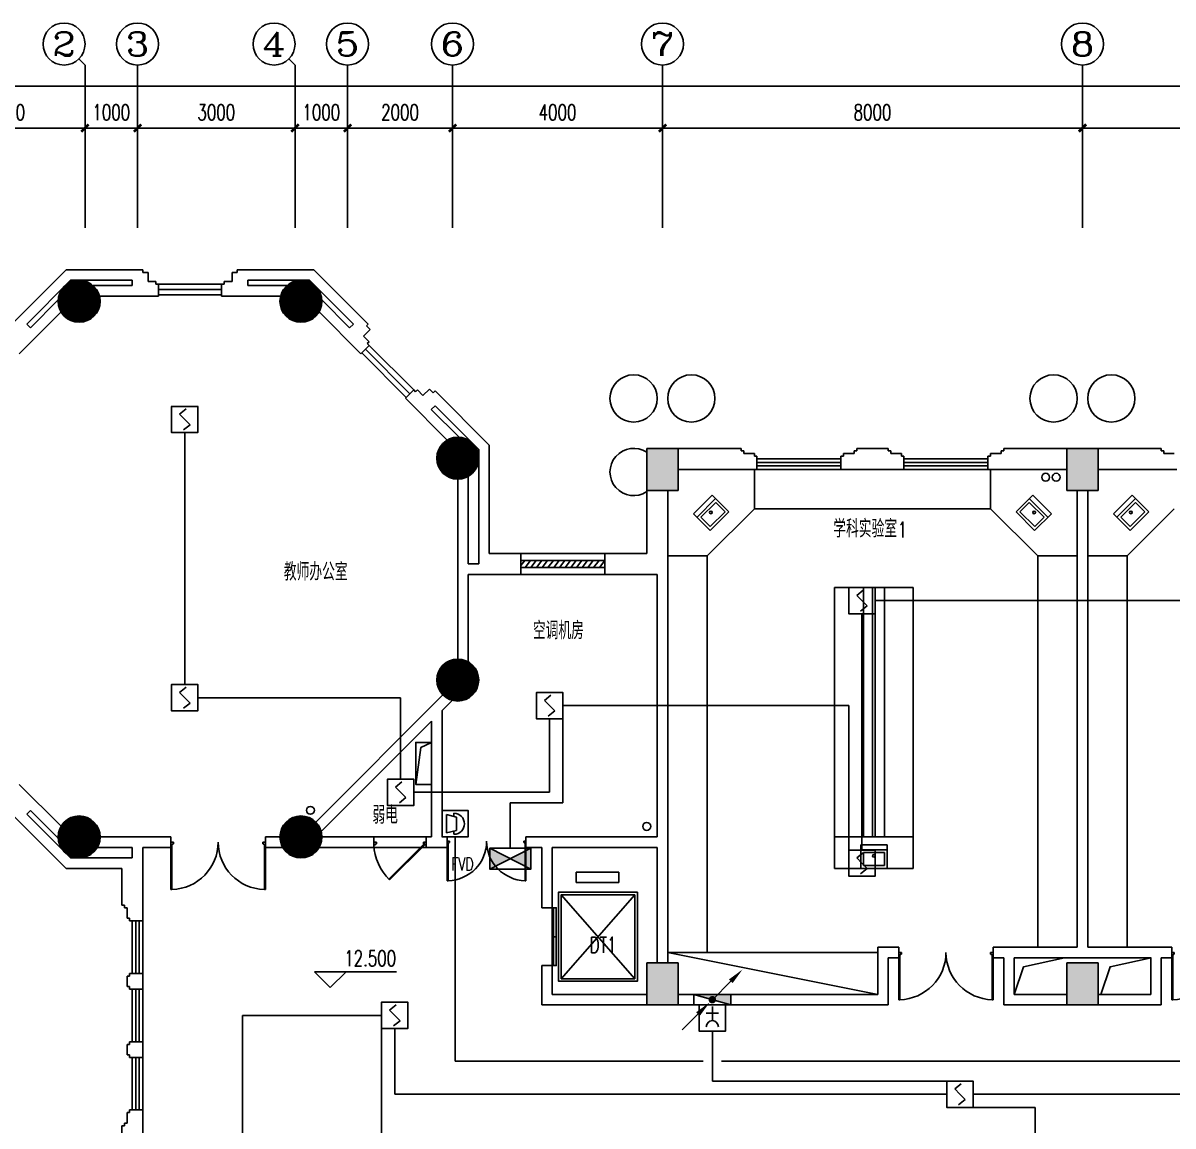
# Model space of a CAD drawing. Extents: x 190999 to 918899, y -200814 to 215286.
# Drawn here: x 327530 to 349437, y 9181 to 30186 of the extents above; entities that cross this region are included whole.
import ezdxf
from ezdxf.enums import TextEntityAlignment as Align

# ---------------------------------------------------------------- set-up
doc = ezdxf.new("R2010")
doc.units = 0
doc.header["$LTSCALE"] = 1000
doc.header["$MEASUREMENT"] = 0
doc.layers.get('Defpoints').update_dxf_attribs({"color": 1})
for name, color, linetype in [('00-EQUIP', 3, 'Continuous'), ('00-LWIRE', 4, 'Continuous'), ('00-WIRE-4', 6, 'Continuous'), ('A-墙线', 2, 'Continuous'), ('A-外包装修', 250, 'Continuous'), ('A-外窗', 145, 'Continuous'), ('A-家具', 250, 'Continuous'), ('A-门', 167, 'Continuous'), ('AXIS', 3, 'Continuous'), ('AXIS_TEXT', 7, 'Continuous'), ('COLUMN', 2, 'Continuous'), ('DIM_ELEV', 3, 'Continuous'), ('EQUIP_消火栓', 1, 'Continuous'), ('PUB_HATCH', 250, 'Continuous'), ('PUB_TEXT', 7, 'Continuous'), ('STAIR', 5, 'Continuous'), ('WALL', 2, 'Continuous'), ('WINDOW', 177, 'Continuous'), ('房间名称', 7, 'Continuous'), ('暖通-风-说明', 3, 'Continuous'), ('洞口线', 165, 'Continuous'), ('电井开洞', 97, 'Continuous'), ('雨水管', 151, 'Continuous')]:
    doc.layers.add(name, color=color, linetype=linetype)
doc.styles.add('_TCH_AXIS', font='COMPLEX', dxfattribs={"bigfont": 'GBCBIG'})
doc.styles.add('_TCH_DIM', font='SIMPLEX', dxfattribs={"bigfont": 'GBCBIG'})
doc.styles.add('COMPLEX', font='COMPLEX')
doc.styles.add('DIM_FONT', font='SIMPLEX', dxfattribs={"width": 0.7, "bigfont": 'GBCBIG'})
doc.styles.add('HZ-ZGBZ', font='romanc.shx', dxfattribs={"width": 0.65})
doc.styles.get("Standard").update_dxf_attribs({"font": 'simhei.ttf'})
doc.styles.add('XXK', font='romans.shx', dxfattribs={"width": 0.75, "bigfont": 'hzf.shx'})
doc.styles.add('zz-1', font='arial.ttf', dxfattribs={"width": 0.8})
doc.linetypes.add('BIG-DLINE', pattern='A,1,-0.15,["D",XXK,S=0.2,R=0,X=-0.1,Y=-0.09],-0.2', length=1.35)
doc.dimstyles.new('DIMN', dxfattribs={"dimtxt": 300, "dimasz": 100, "dimexe": 250, "dimexo": 300, "dimgap": 150, "dimtad": 1, "dimdec": 0, "dimzin": 0, "dimdsep": 46, "dimtxsty": 'DIM_FONT', "dimblk": 'ARCHTICK', "dimcen": 0.09, "dimclrt": 7, "dimazin": 2, "dimtfac": 1, "dimtdec": 0, "dimtix": 1, "dimtmove": 2, "dimatfit": 3, "dimfxl": 0, "dimtolj": 1, "dimtzin": 0, "dimarcsym": 0})

# ---------------------------------------------------------------- blocks, each defined once
blk = doc.blocks.new('m1800')
at = {"layer": 'A-墙线'}
for p, q in [((-900, -100), (-900, 100)), ((900, -100), (900, 100))]:
    blk.add_line(p, q, dxfattribs=at)
at = {"layer": 'A-门'}
for p, q in [((-900, 900), (-900, 0)), ((-900, 900), (-880, 900)), ((-880, 900), (-880, 50)), ((880, 900), (880, 50)), ((900, 900), (880, 900)), ((900, 900), (900, 0)), ((-900, 50), (-870, 50)), ((-900, 0), (-850, 0)), ((-870, 50), (-870, 30)), ((-870, 30), (-850, 30)), ((-850, 30), (-850, 0)), ((850, 30), (850, 0)), ((870, 30), (850, 30)), ((900, 0), (850, 0)), ((870, 50), (870, 30)), ((900, 50), (870, 50))]:
    blk.add_line(p, q, dxfattribs=at)
for centre, start, end in [((-900, 0), 0, 88.7267), ((900, 0), 91.2733, 180)]:
    blk.add_arc(centre, 900, start, end, dxfattribs=at)
blk = doc.blocks.new('$TwtSys$00000434')
for p, q in [((-0.5, 0.5), (-0.5, -0.5)), ((-0.5, -0.5), (0.5, 0.5)), ((0.5, 0.5), (-0.5, 0.5)), ((0.5, -0.5), (0.5, 0.5)), ((-0.5, -0.5), (0.5, -0.5))]:
    blk.add_line(p, q)
blk.add_solid([(0.5, -0.5), (0.5, 0.5), (-0.5, -0.5)])
blk = doc.blocks.new('bfm01')
at = {"layer": 'A-墙线'}
for p, q in [((-200, 0), (0, 0)), ((-200, -1000), (0, -1000))]:
    blk.add_line(p, q, dxfattribs=at)
at = {"layer": 'A-门'}
for p, q in [((-200, -1000), (-200, 0)), ((-100, 0), (-100, -50)), ((-70, -50), (-100, -50)), ((-50, -30), (-70, -30)), ((-70, -30), (-70, -50)), ((-64, -44), (-50, -30)), ((-64, -44), (603, -711)), ((-50, 0), (-50, -30)), ((-50, -30), (617, -697)), ((0, 0), (0, -1000)), ((-70, -950), (-100, -950)), ((-100, -1000), (-100, -950)), ((-50, -1000), (-100, -1000)), ((-70, -970), (-70, -950)), ((-50, -970), (-70, -970)), ((-50, -1000), (-50, -970))]:
    blk.add_line(p, q, dxfattribs=at)
blk.add_arc((-100, 0), 1000, 272.866, 315.8103, dxfattribs=at)
blk = doc.blocks.new('$WINLIB2D$00000039')
at = {"color": 0}
for p, q in [((0.5, 0.5), (-0.5, 0.5)), ((-0.5, 0.167), (0.5, 0.167)), ((-0.384, -0.167), (-0.448, 0.167)), ((-0.316, -0.167), (-0.38, 0.167)), ((-0.248, -0.167), (-0.312, 0.167)), ((-0.18, -0.167), (-0.244, 0.167)), ((-0.112, -0.167), (-0.176, 0.167)), ((-0.044, -0.167), (-0.108, 0.167)), ((0.024, -0.167), (-0.04, 0.167)), ((0.092, -0.167), (0.028, 0.167)), ((0.16, -0.167), (0.096, 0.167)), ((0.228, -0.167), (0.164, 0.167)), ((0.296, -0.167), (0.232, 0.167)), ((0.364, -0.167), (0.3, 0.167)), ((0.432, -0.167), (0.368, 0.167)), ((0.5, -0.167), (0.436, 0.167)), ((-0.452, -0.167), (-0.5, 0.084)), ((-0.5, -0.167), (0.5, -0.167)), ((0.5, -0.5), (-0.5, -0.5))]:
    blk.add_line(p, q, dxfattribs=at)
blk = doc.blocks.new('_ArchTick')
at = {"const_width": 0.5}
blk.add_lwpolyline([(-0.7, -0.7), (0.7, 0.7)], dxfattribs=at)
blk = doc.blocks.new('*D989')
at = {"layer": 'AXIS', "color": 0, "lineweight": -2}
for p, q in [((325712, 26586), (325712, 28436)), ((328711, 26586), (328711, 28436)), ((325712, 28186), (328711, 28186))]:
    blk.add_line(p, q, dxfattribs=at)
at = {"layer": 'Defpoints', "color": 0}
for p in [(328711, 28186), (325712, 26286), (328711, 26286)]:
    blk.add_point(p, dxfattribs=at)
at = {"layer": 'AXIS', "color": 0, "lineweight": -2, "xscale": 100, "yscale": 100, "zscale": 100, "rotation": 180}
blk.add_blockref('_ArchTick', (325712, 28186), dxfattribs=at)
at = {"layer": 'AXIS', "color": 0, "lineweight": -2, "xscale": 100, "yscale": 100, "zscale": 100}
blk.add_blockref('_ArchTick', (328711, 28186), dxfattribs=at)
at = {"layer": 'AXIS', "color": 7, "insert": (327211, 28486), "char_height": 300, "attachment_point": 5, "style": 'DIM_FONT'}
blk.add_mtext('\\A1;3000', dxfattribs=at)
blk = doc.blocks.new('*D990')
at = {"layer": 'AXIS', "color": 0, "lineweight": -2}
for p, q in [((328711, 26586), (328711, 28436)), ((329712, 26586), (329712, 28436)), ((328711, 28186), (329712, 28186))]:
    blk.add_line(p, q, dxfattribs=at)
at = {"layer": 'Defpoints', "color": 0}
for p in [(329712, 28186), (328711, 26286), (329712, 26286)]:
    blk.add_point(p, dxfattribs=at)
at = {"layer": 'AXIS', "color": 0, "lineweight": -2, "xscale": 100, "yscale": 100, "zscale": 100, "rotation": 180}
blk.add_blockref('_ArchTick', (328711, 28186), dxfattribs=at)
at = {"layer": 'AXIS', "color": 0, "lineweight": -2, "xscale": 100, "yscale": 100, "zscale": 100}
blk.add_blockref('_ArchTick', (329712, 28186), dxfattribs=at)
at = {"layer": 'AXIS', "color": 7, "insert": (329211, 28486), "char_height": 300, "attachment_point": 5, "style": 'DIM_FONT'}
blk.add_mtext('\\A1;1000', dxfattribs=at)
blk = doc.blocks.new('*D991')
at = {"layer": 'AXIS', "color": 0, "lineweight": -2}
for p, q in [((329712, 26586), (329712, 28436)), ((332712, 26586), (332712, 28436)), ((329712, 28186), (332712, 28186))]:
    blk.add_line(p, q, dxfattribs=at)
at = {"layer": 'Defpoints', "color": 0}
for p in [(332712, 28186), (329712, 26286), (332712, 26286)]:
    blk.add_point(p, dxfattribs=at)
at = {"layer": 'AXIS', "color": 0, "lineweight": -2, "xscale": 100, "yscale": 100, "zscale": 100, "rotation": 180}
blk.add_blockref('_ArchTick', (329712, 28186), dxfattribs=at)
at = {"layer": 'AXIS', "color": 0, "lineweight": -2, "xscale": 100, "yscale": 100, "zscale": 100}
blk.add_blockref('_ArchTick', (332712, 28186), dxfattribs=at)
at = {"layer": 'AXIS', "color": 7, "insert": (331212, 28486), "char_height": 300, "attachment_point": 5, "style": 'DIM_FONT'}
blk.add_mtext('\\A1;3000', dxfattribs=at)
blk = doc.blocks.new('*D992')
at = {"layer": 'AXIS', "color": 0, "lineweight": -2}
for p, q in [((332712, 26586), (332712, 28436)), ((333712, 26586), (333712, 28436)), ((332712, 28186), (332612, 28186)), ((332712, 28186), (333712, 28186)), ((333712, 28186), (333812, 28186))]:
    blk.add_line(p, q, dxfattribs=at)
at = {"layer": 'Defpoints', "color": 0}
for p in [(333712, 28186), (332712, 26286), (333712, 26286)]:
    blk.add_point(p, dxfattribs=at)
at = {"layer": 'AXIS', "color": 0, "lineweight": -2, "xscale": 100, "yscale": 100, "zscale": 100}
blk.add_blockref('_ArchTick', (332712, 28186), dxfattribs=at)
at = {"layer": 'AXIS', "color": 0, "lineweight": -2, "xscale": 100, "yscale": 100, "zscale": 100, "rotation": 180}
blk.add_blockref('_ArchTick', (333712, 28186), dxfattribs=at)
at = {"layer": 'AXIS', "color": 7, "insert": (333212, 28486), "char_height": 300, "attachment_point": 5, "style": 'DIM_FONT'}
blk.add_mtext('\\A1;1000', dxfattribs=at)
blk = doc.blocks.new('*D993')
at = {"layer": 'AXIS', "color": 0, "lineweight": -2}
for p, q in [((333712, 26586), (333712, 28436)), ((335712, 26586), (335712, 28436)), ((333712, 28186), (335712, 28186))]:
    blk.add_line(p, q, dxfattribs=at)
at = {"layer": 'Defpoints', "color": 0}
for p in [(335712, 28186), (333712, 26286), (335712, 26286)]:
    blk.add_point(p, dxfattribs=at)
at = {"layer": 'AXIS', "color": 0, "lineweight": -2, "xscale": 100, "yscale": 100, "zscale": 100, "rotation": 180}
blk.add_blockref('_ArchTick', (333712, 28186), dxfattribs=at)
at = {"layer": 'AXIS', "color": 0, "lineweight": -2, "xscale": 100, "yscale": 100, "zscale": 100}
blk.add_blockref('_ArchTick', (335712, 28186), dxfattribs=at)
at = {"layer": 'AXIS', "color": 7, "insert": (334712, 28486), "char_height": 300, "attachment_point": 5, "style": 'DIM_FONT'}
blk.add_mtext('\\A1;2000', dxfattribs=at)
blk = doc.blocks.new('*D994')
at = {"layer": 'AXIS', "color": 0, "lineweight": -2}
for p, q in [((335712, 26586), (335712, 28436)), ((339712, 26586), (339712, 28436)), ((335712, 28186), (339712, 28186))]:
    blk.add_line(p, q, dxfattribs=at)
at = {"layer": 'Defpoints', "color": 0}
for p in [(339712, 28186), (335712, 26286), (339712, 26286)]:
    blk.add_point(p, dxfattribs=at)
at = {"layer": 'AXIS', "color": 0, "lineweight": -2, "xscale": 100, "yscale": 100, "zscale": 100, "rotation": 180}
blk.add_blockref('_ArchTick', (335712, 28186), dxfattribs=at)
at = {"layer": 'AXIS', "color": 0, "lineweight": -2, "xscale": 100, "yscale": 100, "zscale": 100}
blk.add_blockref('_ArchTick', (339712, 28186), dxfattribs=at)
at = {"layer": 'AXIS', "color": 7, "insert": (337712, 28486), "char_height": 300, "attachment_point": 5, "style": 'DIM_FONT'}
blk.add_mtext('\\A1;4000', dxfattribs=at)
blk = doc.blocks.new('*D995')
at = {"layer": 'AXIS', "color": 0, "lineweight": -2}
for p, q in [((339712, 26586), (339712, 28436)), ((347712, 26586), (347712, 28436)), ((339712, 28186), (347712, 28186))]:
    blk.add_line(p, q, dxfattribs=at)
at = {"layer": 'Defpoints', "color": 0}
for p in [(347712, 28186), (339712, 26286), (347712, 26286)]:
    blk.add_point(p, dxfattribs=at)
at = {"layer": 'AXIS', "color": 0, "lineweight": -2, "xscale": 100, "yscale": 100, "zscale": 100, "rotation": 180}
blk.add_blockref('_ArchTick', (339712, 28186), dxfattribs=at)
at = {"layer": 'AXIS', "color": 0, "lineweight": -2, "xscale": 100, "yscale": 100, "zscale": 100}
blk.add_blockref('_ArchTick', (347712, 28186), dxfattribs=at)
at = {"layer": 'AXIS', "color": 7, "insert": (343712, 28486), "char_height": 300, "attachment_point": 5, "style": 'DIM_FONT'}
blk.add_mtext('\\A1;8000', dxfattribs=at)
blk = doc.blocks.new('*D996')
at = {"layer": 'AXIS', "color": 0, "lineweight": -2}
for p, q in [((347712, 26586), (347712, 28436)), ((355712, 26586), (355712, 28436)), ((347712, 28186), (355712, 28186))]:
    blk.add_line(p, q, dxfattribs=at)
at = {"layer": 'Defpoints', "color": 0}
for p in [(355712, 28186), (347712, 26286), (355712, 26286)]:
    blk.add_point(p, dxfattribs=at)
at = {"layer": 'AXIS', "color": 0, "lineweight": -2, "xscale": 100, "yscale": 100, "zscale": 100, "rotation": 180}
blk.add_blockref('_ArchTick', (347712, 28186), dxfattribs=at)
at = {"layer": 'AXIS', "color": 0, "lineweight": -2, "xscale": 100, "yscale": 100, "zscale": 100}
blk.add_blockref('_ArchTick', (355712, 28186), dxfattribs=at)
at = {"layer": 'AXIS', "color": 7, "insert": (351712, 28486), "char_height": 300, "attachment_point": 5, "style": 'DIM_FONT'}
blk.add_mtext('\\A1;8000', dxfattribs=at)
blk = doc.blocks.new('*D1004')
at = {"layer": 'AXIS', "color": 0, "lineweight": -2}
for p, q in [((325012, 26586), (325012, 29236)), ((402262, 26586), (402262, 29236)), ((325012, 28986), (402262, 28986))]:
    blk.add_line(p, q, dxfattribs=at)
at = {"layer": 'Defpoints', "color": 0}
for p in [(402262, 28986), (325012, 26286), (402262, 26286)]:
    blk.add_point(p, dxfattribs=at)
at = {"layer": 'AXIS', "color": 0, "lineweight": -2, "xscale": 100, "yscale": 100, "zscale": 100, "rotation": 180}
blk.add_blockref('_ArchTick', (325012, 28986), dxfattribs=at)
at = {"layer": 'AXIS', "color": 0, "lineweight": -2, "xscale": 100, "yscale": 100, "zscale": 100}
blk.add_blockref('_ArchTick', (402262, 28986), dxfattribs=at)
at = {"layer": 'AXIS', "color": 7, "insert": (363637, 29286), "char_height": 300, "attachment_point": 5, "style": 'DIM_FONT'}
blk.add_mtext('\\A1;77250', dxfattribs=at)
blk = doc.blocks.new('_YZH')
blk.add_circle((0, 0), 0.5)
at = {"layer": 'PUB_HATCH', "const_width": 0.5}
blk.add_lwpolyline([(-0.25, 0, 1), (0.25, 0, 1)], format="xyb", close=True, dxfattribs=at)
blk = doc.blocks.new('_AXISO')
blk.add_circle((0, 0), 0.5)
at = {"layer": 'AXIS_TEXT', "style": 'COMPLEX', "width": 1.041667}
blk.add_attdef('A', text='', height=0.56, dxfattribs=at).set_placement((-0.25, -0.28), (0.25, -0.28), align=Align.FIT)
blk = doc.blocks.new('$plan$00001609')
at = {"linetype": 'Continuous'}
for p, q in [((0, -251), (0, 251)), ((0, 251), (450, 251)), ((93, -251), (93, 251)), ((450, 251), (450, -251)), ((146, -199), (146, 199)), ((146, 199), (397, 199)), ((397, 199), (397, -199)), ((146, -199), (397, -199)), ((0, -251), (450, -251))]:
    blk.add_line(p, q, dxfattribs=at)
blk.add_line((238, 2), (238, 0))
blk.add_arc((212, 0), 26, 4.716, 0, dxfattribs=at)
at = {"style": 'zz-1'}
for tag in ['YSIZE', 'XSIZE']:
    blk.add_attdef(tag, (0, 0), '', height=0.5, dxfattribs=at)
blk = doc.blocks.new('_LINKPT1')
at = {"color": 0}
blk.add_line((0, 0), (0, 0), dxfattribs=at)
blk = doc.blocks.new('3S1KCGW2')
for p, q in [((0.5, 0.5), (-0.5, 0.5)), ((-0.5, 0.5), (-0.5, -0.5)), ((0.5, -0.5), (0.5, 0.5)), ((-0.2, 0.2), (0.05, 0.4)), ((0, 0), (-0.2, 0.2)), ((0, 0), (0.2, -0.2)), ((0.2, -0.2), (-0.05, -0.4)), ((-0.5, -0.5), (0.5, -0.5))]:
    blk.add_line(p, q)
at = {"const_width": 0.04, "flags": 128}
blk.add_lwpolyline([(-0.5, -0.5), (-0.5, 0.5), (0.5, 0.5), (0.5, -0.5)], close=True, dxfattribs=at)
at = {"xscale": 0.002, "yscale": 0.002, "zscale": 0.002}
for p in [(0, 0.5), (-0.5, 0), (0.5, 0), (0, -0.5)]:
    blk.add_blockref('_LINKPT1', p, dxfattribs=at)
at = {"flags": 9}
blk.add_attdef('A', (0, 0), '', height=0.00002, dxfattribs=at)
blk = doc.blocks.new('J62IR8YJ')
for p, q in [((-0.5, 1), (0.5, 1)), ((-0.5, 0), (-0.5, 1)), ((0.5, 1), (0.5, 0)), ((0, 0.598), (0, 0.06)), ((0.5, 0), (-0.5, 0)), ((-0.231, 0.312), (0.231, 0.312))]:
    blk.add_line(p, q)
at = {"const_width": 0.04, "flags": 128}
blk.add_lwpolyline([(-0.5, 0), (-0.5, 1), (0.5, 1), (0.5, 0)], close=True, dxfattribs=at)
blk.add_arc((0, 0.829), 0.231, 180, 0)
at = {"xscale": 0.002, "yscale": 0.00200000000000955, "zscale": 0.002}
for p in [(0, 1), (-0.5, 0.5), (0.5, 0.5), (0, 0)]:
    blk.add_blockref('_LINKPT1', p, dxfattribs=at)
at = {"flags": 9}
blk.add_attdef('A', (0, 0), '', height=0.00002, dxfattribs=at)
blk = doc.blocks.new('6H2KALM6')
for p, q in [((-0.78, 0.4), (0.78, -0.4)), ((0.78, 0.4), (-0.78, -0.4)), ((0.78, 0.4), (-0.78, 0.4)), ((-0.78, 0.4), (-0.78, -0.4)), ((0.78, -0.4), (0.78, 0.4)), ((-0.78, -0.4), (0.78, -0.4))]:
    blk.add_line(p, q)
at = {"const_width": 0.04}
blk.add_lwpolyline([(-0.78, 0.4), (-0.78, -0.4), (0.78, -0.4), (0.78, 0.4)], close=True, dxfattribs=at)
for points in [[(-0.78, 0.4), (0, 0), (-0.78, -0.4)], [(0.78, 0.4), (0, 0), (0.78, -0.4)]]:
    blk.add_solid(points)
at = {"xscale": 0.002, "yscale": 0.002, "zscale": 0.002}
for p in [(-0.78, 0), (0, 0.4), (0.78, 0), (0, -0.4)]:
    blk.add_blockref('_LINKPT1', p, dxfattribs=at)
at = {"flags": 9}
blk.add_attdef('A', (0, 0), '', height=0.00002, dxfattribs=at)
blk = doc.blocks.new('411UXEXY')
for p, q in [((0.5, 0.5), (-0.5, 0.5)), ((-0.5, 0.5), (-0.5, -0.5)), ((0.5, -0.5), (0.5, 0.5)), ((-0.25, 0.056), (-0.35, -0.333)), ((0.25, 0.056), (-0.25, 0.056)), ((0.35, -0.333), (0.25, 0.056)), ((-0.4, -0.044), (-0.276, -0.044)), ((-0.35, -0.333), (0.35, -0.333)), ((0.4, -0.044), (0.276, -0.044)), ((-0.5, -0.5), (0.5, -0.5))]:
    blk.add_line(p, q)
at = {"const_width": 0.04, "flags": 128}
blk.add_lwpolyline([(0.5, -0.5), (0.5, 0.5), (-0.5, 0.5), (-0.5, -0.5)], close=True, dxfattribs=at)
blk.add_arc((0, -0.044), 0.4, 0, 180)
at = {"xscale": 0.002, "yscale": 0.002, "zscale": 0.002}
for p in [(0, 0.5), (-0.5, 0), (0.5, 0), (0, -0.5)]:
    blk.add_blockref('_LINKPT1', p, dxfattribs=at)
at = {"flags": 9}
blk.add_attdef('A', (0, 0), '', height=0.00002, dxfattribs=at)
blk = doc.blocks.new('_WRLD1L')
for p, q in [((0.7, 0.7), (0, 0)), ((0.104, 0.104), (0.104, 0.104)), ((-0.104, -0.104), (-0.104, -0.104))]:
    blk.add_line(p, q)
at = {"const_width": 0.142}
blk.add_lwpolyline([(-0.071, 0, 1), (0.071, 0, 1)], format="xyb", close=True, dxfattribs=at)
blk.add_solid([(0.63, 0.77), (0.77, 0.63), (1.15, 1.15)])
at = {"width": 0.8, "flags": 9}
blk.add_attdef('A', (0, 0), '', height=0.00002, dxfattribs=at)
blk = doc.blocks.new('_WRLD10L')
for p, q in [((1.15, 1.15), (0.55, 0.55)), ((0.104, 0.104), (0.104, 0.104)), ((-0.104, -0.104), (-0.104, -0.104))]:
    blk.add_line(p, q)
at = {"const_width": 0.142}
blk.add_lwpolyline([(-0.071, 0, 1), (0.071, 0, 1)], format="xyb", close=True, dxfattribs=at)
blk.add_solid([(0.62, 0.48), (0.48, 0.62), (0.1, 0.1)])
at = {"width": 0.8, "flags": 9}
blk.add_attdef('A', (0, 0), '', height=0.00002, dxfattribs=at)

msp = doc.modelspace()

# ---------------------------------------------------------------- hatches: boundary and pattern name
at = {"layer": 'PUB_HATCH'}
for points in [[(340011.6, 21286.5), (340011.6, 22086.5), (339411.6, 22086.5), (339411.6, 21286.5)], [(348011.6, 21286.5), (348011.6, 22086.5), (347411.6, 22086.5), (347411.6, 21286.5)], [(340011.6, 11486.5), (340011.6, 12286.5), (339411.6, 12286.5), (339411.6, 11486.5)], [(348011.6, 11486.5), (348011.6, 12286.5), (347411.6, 12286.5), (347411.6, 11486.5)]]:
    msp.add_hatch(color=256, dxfattribs=at).paths.add_polyline_path(points)

# ---------------------------------------------------------------- linework, layer by layer
at = {"layer": '00-WIRE-4'}
for p, q in [((330611.6, 17586.5), (330611.6, 22386.5)), ((343761.6, 19186.5), (351461.6, 19186.5)), ((343511.6, 18936.5), (343511.6, 14436.5)), ((334723.9, 17336.5), (330861.6, 17336.5)), ((334723.9, 17336.5), (334723.9, 15786.9)), ((343261.6, 17186.5), (337811.6, 17186.5)), ((343261.6, 14436.5), (343261.6, 17186.5)), ((337561.6, 15536.9), (337561.6, 16936.5)), ((337811.6, 16936.5), (337811.6, 15336.9)), ((337561.6, 15536.9), (334973.9, 15536.9)), ((337811.6, 15336.9), (336811.6, 15336.9)), ((336811.6, 15336.9), (336811.6, 14472.1)), ((331711.6, 11286.5), (331711.6, 7136.5)), ((331711.6, 11286.5), (334361.6, 11286.5)), ((334361.6, 11036.5), (334361.6, 6976)), ((334611.6, 9786.5), (334611.6, 11036.5)), ((340661.6, 10986.5), (340661.6, 10036.5)), ((345128.3, 10036.5), (340661.6, 10036.5)), ((334611.6, 9786.5), (345128.3, 9786.5)), ((345628.3, 9786.5), (356661.6, 9786.5)), ((345628.3, 9536.5), (346811.6, 9536.5)), ((346811.6, 9536.5), (346811.6, 8586.5))]:
    msp.add_line(p, q, dxfattribs=at)
at = {"layer": '00-WIRE-4', "linetype": 'BIG-DLINE'}
for p, q in [((335761.6, 10415), (335761.6, 14686.5)), ((335761.6, 10415), (340486.6, 10415)), ((340836.6, 10415), (359086.3, 10415))]:
    msp.add_line(p, q, dxfattribs=at)
at = {"layer": 'A-墙线'}
for p, q in [((328350.8, 25486.5), (327317.7, 24453.4)), ((328350.8, 25486.5), (329811.8, 25486.5)), ((329811.8, 25486.5), (329811.8, 25436.5)), ((329811.8, 25436.5), (329911.8, 25436.5)), ((329911.8, 25436.5), (329911.8, 25261.5)), ((331611.8, 25436.5), (331511.8, 25436.5)), ((331511.8, 25436.5), (331511.8, 25261.5)), ((333072.9, 25486.5), (331611.8, 25486.5)), ((331611.8, 25486.5), (331611.8, 25436.5)), ((333072.9, 25486.5), (334106, 24453.4)), ((328433.7, 25286.5), (327600.6, 24453.4)), ((328433.7, 25286.5), (329611.8, 25286.5)), ((329611.8, 25286.5), (329611.8, 25186.5)), ((329911.8, 25261.5), (330061.8, 25261.5)), ((330061.8, 25261.5), (330061.8, 25211.5)), ((330061.8, 25211.5), (330111.8, 25211.5)), ((330111.8, 25211.5), (330111.8, 24986.5)), ((331361.8, 25211.5), (331311.8, 25211.5)), ((331311.8, 25211.5), (331311.8, 24986.5)), ((331511.8, 25261.5), (331361.8, 25261.5)), ((331361.8, 25261.5), (331361.8, 25211.5)), ((332990, 25286.5), (331811.8, 25286.5)), ((331811.8, 25286.5), (331811.8, 25186.5)), ((332990, 25286.5), (333823.1, 24453.4)), ((328863.9, 25186.5), (329611.8, 25186.5)), ((328986.7, 24986.5), (330111.8, 24986.5)), ((332437, 24986.5), (331311.8, 24986.5)), ((332559.8, 25186.5), (331811.8, 25186.5)), ((328200.1, 24911.5), (327671.3, 24382.7)), ((333223.6, 24911.5), (333752.4, 24382.7)), ((328254.8, 24683.3), (327459.2, 23887.7)), ((333168.9, 24683.3), (333964.5, 23887.7)), ((327600.6, 24453.4), (327671.3, 24382.7)), ((333823.1, 24453.4), (333752.4, 24382.7)), ((334141.3, 24347.3), (334017.6, 24223.6)), ((334106, 24453.4), (334070.6, 24418)), ((334070.6, 24418), (334141.3, 24347.3)), ((334017.6, 24223.6), (334123.6, 24117.5)), ((334123.6, 24117.5), (334088.3, 24082.2)), ((334123.6, 24046.8), (333964.5, 23887.7)), ((334088.3, 24082.2), (334123.6, 24046.8)), ((334972.2, 23198.3), (334813.1, 23039.2)), ((335608.7, 22243.5), (334813.1, 23039.2)), ((335007.5, 23162.9), (334972.2, 23198.3)), ((335042.9, 23198.3), (335007.5, 23162.9)), ((335148.9, 23092.2), (335042.9, 23198.3)), ((335272.7, 23215.9), (335148.9, 23092.2)), ((335343.4, 23145.2), (335272.7, 23215.9)), ((335378.8, 23180.6), (335343.4, 23145.2)), ((336411.8, 22147.5), (335378.8, 23180.6)), ((335378.8, 22897.8), (335308, 22827)), ((335836.9, 22298.2), (335308, 22827)), ((336211.8, 22064.7), (335378.8, 22897.8)), ((336411.8, 22147.5), (336411.8, 20086.5)), ((336211.8, 22064.7), (336211.8, 19886.5)), ((340011.6, 22086.5), (341211.6, 22086.5)), ((341211.6, 22086.5), (341211.6, 22036.5)), ((341211.6, 22036.5), (341261.6, 22036.5)), ((341261.6, 22036.5), (341261.6, 21986.5)), ((341261.6, 21986.5), (341461.6, 21986.5)), ((341461.6, 21986.5), (341461.6, 21936.5)), ((341461.6, 21936.5), (341511.6, 21936.5)), ((341511.6, 21936.5), (341511.6, 21686.5)), ((343161.6, 21936.5), (343111.6, 21936.5)), ((343111.6, 21936.5), (343111.6, 21686.5)), ((343161.6, 21986.5), (343161.6, 21936.5)), ((343361.6, 21986.5), (343161.6, 21986.5)), ((343361.6, 22036.5), (343361.6, 21986.5)), ((343411.6, 22036.5), (343361.6, 22036.5)), ((343411.6, 22086.5), (344011.6, 22086.5)), ((343411.6, 22086.5), (343411.6, 22036.5)), ((344011.6, 22086.5), (344011.6, 22036.5)), ((344011.6, 22036.5), (344061.6, 22036.5)), ((344061.6, 22036.5), (344061.6, 21986.5)), ((344061.6, 21986.5), (344261.6, 21986.5)), ((344261.6, 21986.5), (344261.6, 21936.5)), ((344261.6, 21936.5), (344311.6, 21936.5)), ((344311.6, 21936.5), (344311.6, 21686.5)), ((345961.6, 21936.5), (345911.6, 21936.5)), ((345911.6, 21936.5), (345911.6, 21686.5)), ((345961.6, 21986.5), (345961.6, 21936.5)), ((346161.6, 21986.5), (345961.6, 21986.5)), ((346161.6, 22036.5), (346161.6, 21986.5)), ((346211.6, 22036.5), (346161.6, 22036.5)), ((346211.6, 22086.5), (347411.6, 22086.5)), ((346211.6, 22086.5), (346211.6, 22036.5)), ((349211.6, 22086.5), (348011.6, 22086.5)), ((349211.6, 22086.5), (349211.6, 22036.5)), ((349211.6, 22036.5), (349261.6, 22036.5)), ((349261.6, 22036.5), (349261.6, 21986.5)), ((349261.6, 21986.5), (349461.6, 21986.5)), ((335811.8, 21499), (335811.8, 18074)), ((336011.8, 21552.6), (336011.8, 19886.5)), ((340011.6, 21686.5), (341511.6, 21686.5)), ((343111.6, 21686.5), (344311.6, 21686.5)), ((345911.6, 21686.5), (347411.6, 21686.5)), ((349511.6, 21686.5), (348011.6, 21686.5)), ((339411.6, 20086.5), (339411.6, 21286.5)), ((339811.6, 12286.5), (339811.6, 21286.5)), ((347611.6, 12586.5), (347611.6, 21286.5)), ((347811.6, 12586.5), (347811.6, 21286.5)), ((336011.8, 19886.5), (336211.8, 19886.5)), ((336011.8, 19686.5), (336011.8, 18020.4)), ((339611.6, 14686.5), (339611.6, 19686.5)), ((333107, 14969.4), (335529.4, 17391.7)), ((335511.6, 17091.2), (335711.6, 17291.2)), ((335511.6, 17091.2), (335511.6, 14686.5)), ((333210.6, 14790.1), (335311.6, 16891.2)), ((335311.6, 16891.2), (335311.6, 14686.5)), ((328254.8, 14889.6), (327459.2, 15685.3)), ((328350.8, 14086.5), (327317.7, 15119.6)), ((327600.6, 15119.6), (327671.3, 15190.3)), ((328433.7, 14286.5), (327600.6, 15119.6)), ((328200.1, 14661.4), (327671.3, 15190.3)), ((330347.2, 14686.5), (328999.1, 14686.5)), ((330347.2, 14686.5), (330347.2, 14486.5)), ((332147.2, 14686.5), (332424.2, 14686.5)), ((333224.2, 14686.5), (334211.6, 14686.5)), ((334211.6, 14686.5), (334211.6, 14486.5)), ((335211.6, 14686.5), (335311.6, 14686.5)), ((335211.6, 14686.5), (335211.6, 14486.5)), ((335511.6, 14686.5), (335611.6, 14686.5)), ((335611.6, 14686.5), (335611.6, 14486.5)), ((337111.6, 14686.5), (339611.6, 14686.5)), ((329611.6, 14486.5), (328945.8, 14486.5)), ((329611.6, 14486.5), (329611.6, 14286.5)), ((329811.6, 14486.5), (329811.6, 13086.5)), ((329811.6, 14486.5), (330347.2, 14486.5)), ((332147.2, 14486.5), (332477.8, 14486.5)), ((333170.6, 14486.5), (334211.6, 14486.5)), ((335211.6, 14486.5), (335611.6, 14486.5)), ((337111.6, 14486.5), (337411.6, 14486.5)), ((337411.6, 14486.5), (337411.6, 13336.5)), ((337611.6, 14486.5), (339611.6, 14486.5)), ((337611.6, 14486.5), (337611.6, 13336.5)), ((339611.6, 12286.5), (339611.6, 14486.5)), ((328433.7, 14286.5), (329611.6, 14286.5)), ((328350.8, 14086.5), (329411.6, 14086.5)), ((329411.6, 14086.5), (329411.6, 13386.5)), ((329411.6, 13386.5), (329461.6, 13386.5)), ((329461.6, 13386.5), (329461.6, 13336.5)), ((329461.6, 13336.5), (329511.6, 13336.5)), ((329511.6, 13336.5), (329511.6, 13136.5)), ((337611.6, 13336.5), (337411.6, 13336.5)), ((329511.6, 13136.5), (329561.6, 13136.5)), ((329561.6, 13136.5), (329561.6, 13086.5)), ((329561.6, 13086.5), (329811.6, 13086.5)), ((344211.6, 12586.5), (343811.6, 12586.5)), ((343811.6, 12586.5), (343811.6, 11686.5)), ((347611.6, 12586.5), (346011.6, 12586.5)), ((347811.6, 12586.5), (349411.6, 12586.5)), ((344211.6, 12386.5), (344011.6, 12386.5)), ((344011.6, 12386.5), (344011.6, 11486.5)), ((346211.6, 12386.5), (346011.6, 12386.5)), ((346211.6, 12386.5), (346211.6, 11486.5)), ((346411.6, 12386.5), (349011.6, 12386.5)), ((346411.6, 12386.5), (346411.6, 11686.5)), ((349011.6, 12386.5), (349011.6, 11686.5)), ((349211.6, 12386.5), (349411.6, 12386.5)), ((349211.6, 12386.5), (349211.6, 11486.5)), ((329561.6, 12036.5), (329561.6, 12086.5)), ((329561.6, 12086.5), (329811.6, 12086.5)), ((329811.6, 11786.5), (329811.6, 12086.5)), ((337611.6, 12236.5), (337411.6, 12236.5)), ((337411.6, 12236.5), (337411.6, 11486.5)), ((337611.6, 12236.5), (337611.6, 11686.5)), ((329511.6, 11836.5), (329511.6, 12036.5)), ((329511.6, 12036.5), (329561.6, 12036.5)), ((329511.6, 11836.5), (329561.6, 11836.5)), ((329561.6, 11836.5), (329561.6, 11786.5)), ((329561.6, 11786.5), (329811.6, 11786.5)), ((337611.6, 11686.5), (339411.6, 11686.5)), ((340011.6, 11686.5), (343811.6, 11686.5)), ((347411.6, 11686.5), (346411.6, 11686.5)), ((348011.6, 11686.5), (349011.6, 11686.5)), ((337411.6, 11486.5), (339411.6, 11486.5)), ((340011.6, 11486.5), (344011.6, 11486.5)), ((347411.6, 11486.5), (346211.6, 11486.5)), ((348011.6, 11486.5), (349211.6, 11486.5)), ((329511.6, 10536.5), (329511.6, 10736.5)), ((329511.6, 10736.5), (329561.6, 10736.5)), ((329561.6, 10736.5), (329561.6, 10786.5)), ((329561.6, 10786.5), (329811.6, 10786.5)), ((329811.6, 10486.5), (329811.6, 10786.5)), ((329511.6, 10536.5), (329561.6, 10536.5)), ((329561.6, 10536.5), (329561.6, 10486.5)), ((329561.6, 10486.5), (329811.6, 10486.5)), ((329511.6, 9436.5), (329561.6, 9436.5)), ((329511.6, 9236.5), (329511.6, 9436.5)), ((329561.6, 9436.5), (329561.6, 9486.5)), ((329561.6, 9486.5), (329811.6, 9486.5)), ((329811.6, 9486.5), (329811.6, 8086.5)), ((329461.6, 9236.5), (329511.6, 9236.5)), ((329461.6, 9186.5), (329461.6, 9236.5)), ((329411.6, 9186.5), (329411.6, 8086.5)), ((329411.6, 9186.5), (329461.6, 9186.5))]:
    msp.add_line(p, q, dxfattribs=at)
at = {"layer": 'A-外包装修'}
for centre in [(339161.6, 23036.5), (340261.6, 23036.5), (347161.6, 23036.5), (348261.6, 23036.5)]:
    msp.add_circle(centre, 450, dxfattribs=at)
msp.add_arc((339161.6, 21636.5), 450, 56.25101, 303.74899, dxfattribs=at)
at = {"layer": 'A-外窗'}
for p, q in [((331311.8, 25211.5), (330111.8, 25211.5)), ((331311.8, 25111.5), (330111.8, 25111.5)), ((331311.8, 25011.5), (330111.8, 25011.5)), ((334830.7, 23056.9), (333982.2, 23905.4)), ((334901.5, 23127.6), (334052.9, 23976.1)), ((334972.2, 23198.3), (334123.6, 24046.8)), ((341511.6, 21886.5), (343111.6, 21886.5)), ((341511.6, 21816.5), (343111.6, 21816.5)), ((341511.6, 21756.5), (343111.6, 21756.5)), ((345911.6, 21886.5), (344311.6, 21886.5)), ((345911.6, 21816.5), (344311.6, 21816.5)), ((345911.6, 21756.5), (344311.6, 21756.5)), ((341511.6, 21686.5), (343111.6, 21686.5)), ((345911.6, 21686.5), (344311.6, 21686.5)), ((329611.6, 12086.5), (329611.6, 13086.5)), ((329681.6, 12086.5), (329681.6, 13086.5)), ((329741.6, 12086.5), (329741.6, 13086.5)), ((329811.6, 12086.5), (329811.6, 13086.5)), ((329611.6, 10786.5), (329611.6, 11786.5)), ((329681.6, 10786.5), (329681.6, 11786.5)), ((329741.6, 10786.5), (329741.6, 11786.5)), ((329811.6, 10786.5), (329811.6, 11786.5)), ((329611.6, 9486.5), (329611.6, 10486.5)), ((329681.6, 9486.5), (329681.6, 10486.5)), ((329741.6, 9486.5), (329741.6, 10486.5)), ((329811.6, 9486.5), (329811.6, 10486.5))]:
    msp.add_line(p, q, dxfattribs=at)
at = {"layer": 'A-家具'}
for p, q in [((341461.6, 20936.5), (341461.6, 21686.5)), ((345961.6, 20936.5), (345961.6, 21686.5)), ((341461.6, 20936.5), (340561.6, 20036.5)), ((345961.6, 20936.5), (341461.6, 20936.5)), ((345961.6, 20936.5), (346861.6, 20036.5)), ((349461.6, 20936.5), (348561.6, 20036.5)), ((340561.6, 20036.5), (339811.6, 20036.5)), ((340561.6, 12486.5), (340561.6, 20036.5)), ((346861.6, 12586.5), (346861.6, 20036.5)), ((346861.6, 20036.5), (347611.6, 20036.5)), ((348561.6, 20036.5), (347811.6, 20036.5)), ((348561.6, 12586.5), (348561.6, 20036.5)), ((344489.3, 19436.5), (342989.3, 19436.5)), ((342989.3, 19436.5), (342989.3, 14086.5)), ((343539.3, 19436.5), (343539.3, 14686.5)), ((343714.3, 19436.5), (343714.3, 14686.5)), ((343764.3, 19436.5), (343764.3, 14686.5)), ((343939.3, 19436.5), (343939.3, 14686.5)), ((344489.3, 19436.5), (344489.3, 14086.5)), ((342989.3, 14686.5), (344489.3, 14686.5)), ((342989.3, 14086.5), (344489.3, 14086.5)), ((343811.6, 12486.5), (339811.6, 12486.5)), ((343811.6, 11686.5), (339811.6, 12486.5))]:
    msp.add_line(p, q, dxfattribs=at)
at = {"layer": 'A-门'}
msp.add_line((337611.6, 13336.5), (337611.6, 12236.5), dxfattribs=at)
for points in [[(337634.1, 12786.5), (337634.1, 13336.5), (337689.3, 13336.5), (337689.3, 12786.5)], [(337634.1, 12786.5), (337634.1, 12236.5), (337689.3, 12236.5), (337689.3, 12786.5)]]:
    msp.add_lwpolyline(points, close=True, dxfattribs=at)
at = {"layer": 'AXIS'}
for p, q in [((328594, 29503.6), (328711.2, 29386.5)), ((328711.2, 26286.5), (328711.2, 29386.5)), ((329711.6, 26286.5), (329711.6, 29386.5)), ((332594.9, 29503.6), (332712.1, 29386.5)), ((332712.1, 26286.5), (332712.1, 29386.5)), ((333711.6, 26286.5), (333711.6, 29386.5)), ((335711.6, 26286.5), (335711.6, 29386.5)), ((339711.6, 26286.5), (339711.6, 29386.5)), ((347711.6, 26286.5), (347711.6, 29386.5))]:
    msp.add_line(p, q, dxfattribs=at)
at = {"layer": 'COLUMN'}
for p, q in [((340011.6, 22086.5), (339411.6, 22086.5)), ((339411.6, 22086.5), (339411.6, 21286.5)), ((340011.6, 21286.5), (340011.6, 22086.5)), ((348011.6, 22086.5), (347411.6, 22086.5)), ((347411.6, 22086.5), (347411.6, 21286.5)), ((348011.6, 21286.5), (348011.6, 22086.5)), ((339411.6, 21286.5), (340011.6, 21286.5)), ((347411.6, 21286.5), (348011.6, 21286.5)), ((340011.6, 12286.5), (339411.6, 12286.5)), ((339411.6, 12286.5), (339411.6, 11486.5)), ((340011.6, 11486.5), (340011.6, 12286.5)), ((348011.6, 12286.5), (347411.6, 12286.5)), ((347411.6, 12286.5), (347411.6, 11486.5)), ((348011.6, 11486.5), (348011.6, 12286.5)), ((339411.6, 11486.5), (340011.6, 11486.5)), ((347411.6, 11486.5), (348011.6, 11486.5))]:
    msp.add_line(p, q, dxfattribs=at)
at = {"layer": 'DIM_ELEV'}
for p, q in [((333382.9, 11820.3), (333082.9, 12120.3)), ((333082.9, 12120.3), (334647.9, 12120.3)), ((333382.9, 11820.3), (333682.9, 12120.3))]:
    msp.add_line(p, q, dxfattribs=at)
at = {"layer": 'STAIR'}
for p, q in [((339182.7, 13586.5), (337782.7, 11986.5)), ((337782.7, 13586.5), (339182.7, 11986.5))]:
    msp.add_line(p, q, dxfattribs=at)
for points in [[(338069.4, 13821.4), (338878.8, 13821.4), (338878.8, 14014.5), (338069.4, 14014.5)], [(339232.7, 13636.5), (337732.7, 13636.5), (337732.7, 11936.5), (339232.7, 11936.5)], [(339182.7, 13586.5), (337782.7, 13586.5), (337782.7, 11986.5), (339182.7, 11986.5)]]:
    msp.add_lwpolyline(points, close=True, dxfattribs=at)
at = {"layer": 'WALL'}
for p, q in [((336411.8, 20086.5), (337011.6, 20086.5)), ((337011.6, 20086.5), (337011.6, 19686.5)), ((338611.6, 20086.5), (339411.6, 20086.5)), ((338611.6, 20086.5), (338611.6, 19686.5)), ((336011.8, 19686.5), (337011.6, 19686.5)), ((338611.6, 19686.5), (339611.6, 19686.5))]:
    msp.add_line(p, q, dxfattribs=at)
at = {"layer": '洞口线', "ltscale": 2}
for points in [[(346411.6, 11686.5), (346589.5, 12212.9), (347372.7, 12386.5)], [(348061.6, 11686.5), (348239.5, 12212.9), (349022.7, 12386.5)]]:
    msp.add_lwpolyline(points, dxfattribs=at)
at = {"layer": '电井开洞', "color": 4}
msp.add_lwpolyline([(335311.6, 16486.5), (335011.6, 16486.5), (335011.6, 15686.5), (335311.6, 15686.5)], close=True, dxfattribs=at)
at = {"layer": '电井开洞'}
msp.add_lwpolyline([(335311.6, 16486.5), (335106.3, 16387.9), (335011.6, 15686.5)], dxfattribs=at)
at = {"layer": '雨水管'}
for centre in [(347011.6, 21536.5), (347211.6, 21536.5), (333004.6, 15193.5), (339411.6, 14886.5)]:
    msp.add_circle(centre, 75, dxfattribs=at)

# ---------------------------------------------------------------- block references
at = {"layer": '00-EQUIP', "xscale": 500, "yscale": 500, "zscale": 500}
for p in [(330611.6, 22636.5), (343511.6, 19186.5), (330611.6, 17336.5), (337561.6, 17186.5), (334723.9, 15536.9), (343511.6, 14186.5), (334611.6, 11286.5), (345378.3, 9786.5)]:
    msp.add_blockref('3S1KCGW2', p, dxfattribs=at)
for name, p, rotation in [('411UXEXY', (335761.6, 14936.5), 270), ('6H2KALM6', (336811.6, 14272.1), 180), ('J62IR8YJ', (340661.6, 11486.5), 180)]:
    msp.add_blockref(name, p, dxfattribs=dict(at, rotation=rotation))
at = {"layer": '00-LWIRE', "xscale": 500, "yscale": 500, "zscale": 500}
msp.add_blockref('_WRLD1L', (340661.6, 11586.5), dxfattribs=at)
at = {"layer": '00-LWIRE', "xscale": 500, "yscale": 500, "zscale": 500, "rotation": 180}
msp.add_blockref('_WRLD10L', (340661.6, 11586.5), dxfattribs=at)
at = {"layer": 'A-家具', "yscale": -1}
for p, rotation in [((340481.3, 21016.8), 315), ((348481.3, 21016.8), 315), ((343739.3, 14536.5), 270)]:
    msp.add_blockref('$plan$00001609', p, dxfattribs=dict(at, rotation=rotation))
at = {"layer": 'A-家具', "rotation": 225}
msp.add_blockref('$plan$00001609', (346942, 21016.8), dxfattribs=at)
at = {"layer": 'A-门', "xscale": -1, "rotation": 180}
for p in [(331247.2, 14586.5), (331247.2, 14586.5), (350311.6, 12486.5)]:
    msp.add_blockref('m1800', p, dxfattribs=at)
at = {"layer": 'A-门'}
for name, p, rotation in [('bfm01', (335211.6, 14486.5), 270), ('m1800', (345111.6, 12486.5), 180)]:
    msp.add_blockref(name, p, dxfattribs=dict(at, rotation=rotation))
at = {"layer": 'A-门', "xscale": -0.8333333332557231, "yscale": 0.8333333332557231, "zscale": 0.8333333333333334, "rotation": 180}
msp.add_blockref('m1800', (336361.6, 14603.2), dxfattribs=at)
at = {"layer": 'AXIS'}
ref = msp.add_blockref('_AXISO', (328311.2, 29786.5), dxfattribs=dict(at, xscale=800, yscale=800, zscale=800))
ref.add_attrib('A', '2', dxfattribs={"layer": 'AXIS_TEXT', "height": 452.5, "style": '_TCH_AXIS', "width": 1.5}).set_placement((328084.9, 29560.2), (328537.5, 29560.2), align=Align.FIT)
ref = msp.add_blockref('_AXISO', (329711.6, 29786.5), dxfattribs=dict(at, xscale=800, yscale=800, zscale=800))
ref.add_attrib('A', '3', dxfattribs={"layer": 'AXIS_TEXT', "height": 452.5, "style": '_TCH_AXIS', "width": 1.5}).set_placement((329485.3, 29560.2), (329937.9, 29560.2), align=Align.FIT)
ref = msp.add_blockref('_AXISO', (332312.1, 29786.5), dxfattribs=dict(at, xscale=800, yscale=800, zscale=800))
ref.add_attrib('A', '4', dxfattribs={"layer": 'AXIS_TEXT', "height": 452.5, "style": '_TCH_AXIS', "width": 1.3125}).set_placement((332085.8, 29560.2), (332538.3, 29560.2), align=Align.FIT)
ref = msp.add_blockref('_AXISO', (333711.6, 29786.5), dxfattribs=dict(at, xscale=800, yscale=800, zscale=800))
ref.add_attrib('A', '5', dxfattribs={"layer": 'AXIS_TEXT', "height": 452.5, "style": '_TCH_AXIS', "width": 1.5}).set_placement((333485.3, 29560.2), (333937.9, 29560.2), align=Align.FIT)
ref = msp.add_blockref('_AXISO', (335711.6, 29786.5), dxfattribs=dict(at, xscale=800, yscale=800, zscale=800))
ref.add_attrib('A', '6', dxfattribs={"layer": 'AXIS_TEXT', "height": 452.5, "style": '_TCH_AXIS', "width": 1.5}).set_placement((335485.4, 29560.2), (335937.9, 29560.2), align=Align.FIT)
ref = msp.add_blockref('_AXISO', (339711.6, 29786.5), dxfattribs=dict(at, xscale=800, yscale=800, zscale=800))
ref.add_attrib('A', '7', dxfattribs={"layer": 'AXIS_TEXT', "height": 452.5, "style": '_TCH_AXIS', "width": 1.5}).set_placement((339485.4, 29560.2), (339937.9, 29560.2), align=Align.FIT)
ref = msp.add_blockref('_AXISO', (347711.6, 29786.5), dxfattribs=dict(at, xscale=800, yscale=800, zscale=800))
ref.add_attrib('A', '8', dxfattribs={"layer": 'AXIS_TEXT', "height": 452.5, "style": '_TCH_AXIS', "width": 1.5}).set_placement((347485.4, 29560.2), (347937.9, 29560.2), align=Align.FIT)
at = {"layer": 'COLUMN', "xscale": 800, "yscale": 800, "zscale": 800}
for p in [(328599.4, 24886.5), (332824.3, 24886.5), (335811.8, 21899), (335811.8, 17674), (328599.4, 14686.5), (332824.3, 14686.5)]:
    msp.add_blockref('_YZH', p, dxfattribs=at)
at = {"layer": 'EQUIP_消火栓', "xscale": -700, "yscale": 200, "zscale": 700, "rotation": 180}
msp.add_blockref('$TwtSys$00000434', (340661.6, 11586.5), dxfattribs=at)
at = {"layer": 'WINDOW', "xscale": 1600, "yscale": -400, "zscale": 1600}
msp.add_blockref('$WINLIB2D$00000039', (337811.6, 19886.5), dxfattribs=at)

# ---------------------------------------------------------------- texts
at = {"layer": 'PUB_TEXT', "style": '_TCH_DIM', "width": 0.705882}
msp.add_text('12.500', height=297.5, dxfattribs=at).set_placement((333647.9, 12225.2))
at = {"layer": '房间名称', "style": '_TCH_DIM'}
for s, p in [('学科实验室', (342965, 20388.4)), ('教师办公室', (332498.5, 19568.8)), ('空调机房', (337242.7, 18449.9)), ('弱电', (334186.5, 14936.4))]:
    msp.add_text(s, height=337.59, dxfattribs=at).set_placement(p)
at = {"layer": '房间名称', "style": '_TCH_DIM', "width": 0.705882}
for s, p in [('1', (344193.7, 20388.4)), ('DT1', (338324, 12480.2))]:
    msp.add_text(s, height=297.5, dxfattribs=at).set_placement(p)
at = {"layer": '暖通-风-说明', "style": 'HZ-ZGBZ', "width": 0.7}
msp.add_text('FVD', height=250, dxfattribs=at).set_placement((335685.4, 14045.3))

# ---------------------------------------------------------------- dimensions: what is measured, and where the dimension line sits
at = {"layer": 'AXIS'}
for p1, p2, distance, picture, middle in [((325011.8, 26286.5), (402261.6, 26286.5), 2700, '*D1004', (363636.7, 29286.5)), ((325711.6, 26286.5), (328711.2, 26286.5), 1900, '*D989', (327211.4, 28486.5)), ((328711.2, 26286.5), (329711.6, 26286.5), 1900, '*D990', (329211.4, 28486.5)), ((329711.6241, 26286.4845), (332712.0708, 26286.4845), 1900, '*D991', (331211.8474, 28486.4845)), ((332712.0708, 26286.4845), (333711.6241, 26286.4845), 1900, '*D992', (333211.8474, 28486.4845)), ((333711.6, 26286.5), (335711.6, 26286.5), 1900, '*D993', (334711.6, 28486.5)), ((335711.6, 26286.5), (339711.6, 26286.5), 1900, '*D994', (337711.6, 28486.5)), ((339711.6, 26286.5), (347711.6, 26286.5), 1900, '*D995', (343711.6, 28486.5)), ((347711.6, 26286.5), (355711.6, 26286.5), 1900, '*D996', (351711.6, 28486.5))]:
    dim = msp.add_aligned_dim(p1=p1, p2=p2, distance=distance, dimstyle='DIMN', dxfattribs=at)
    dim.commit()
    dim.dimension.update_dxf_attribs({"geometry": picture, "text_midpoint": middle})

doc.saveas('drawing.dxf')
